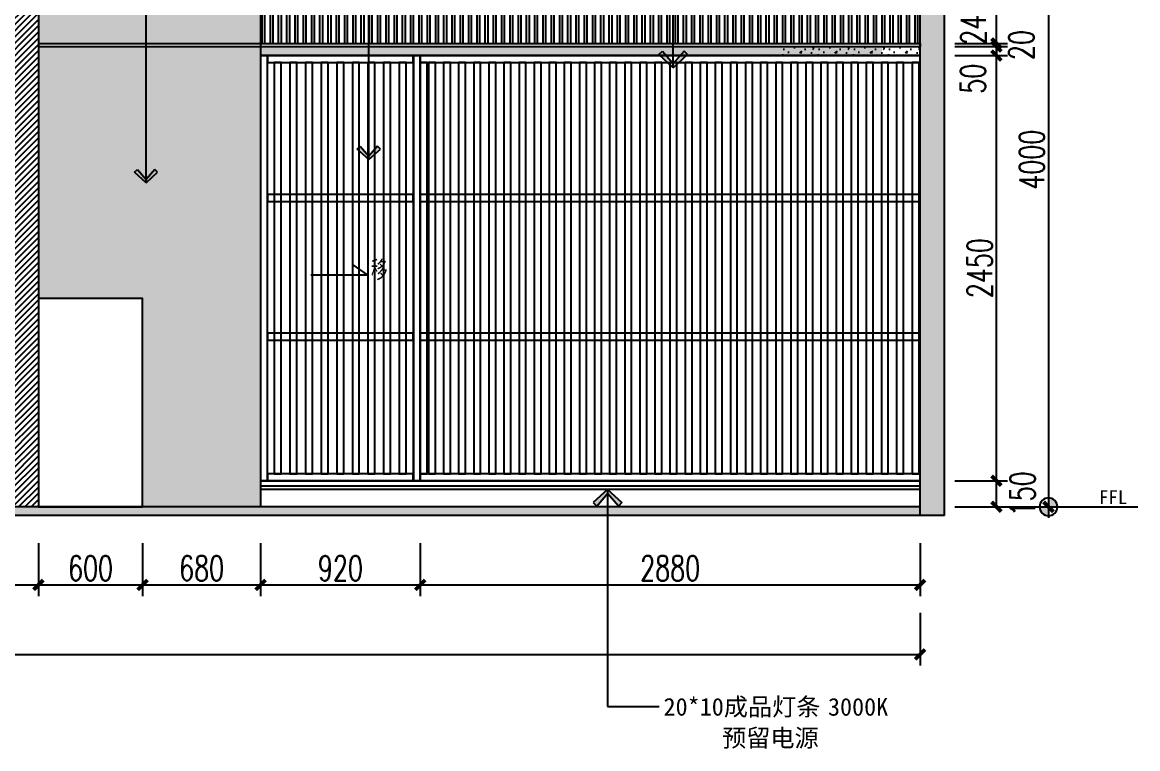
# Model space of a CAD drawing. Header units: millimetres. Extents: x 5625199 to 7433318, y -3316392 to -2552493.
# Drawn here: x 6050886 to 6057313, y -2677916 to -2673731 of the extents above; entities that cross this region are included whole.
import ezdxf
from ezdxf.enums import TextEntityAlignment as Align

# ---------------------------------------------------------------- set-up
doc = ezdxf.new("R2010")
doc.units = ezdxf.units.MM
doc.header["$PDMODE"] = 35
doc.header["$PDSIZE"] = -10
doc.linetypes.add('M-CENTER', pattern=[11.25, 7.5, -1.25, 1.25, -1.25])
for name, color, linetype in [('155', 155, 'Continuous'), ('DIM', 7, 'Continuous'), ('PL-固定家具', 155, 'Continuous'), ('PL-天花', 30, 'Continuous'), ('PL-文字标注', 2, 'Continuous')]:
    doc.layers.add(name, color=color, linetype=linetype)
doc.styles.add('03.YBC-宋体2.5', font='', dxfattribs={"width": 0.8, "height": 2.5})
doc.styles.add('dop-S', font='')
doc.styles.add('XZC', font='SIMPLEX.SHX', dxfattribs={"width": 0.7, "bigfont": 'hztxt.shx'})
doc.styles.add('宋体', font='', dxfattribs={"width": 0.7})
doc.styles.add('标注-尺寸', font='simplex.shx', dxfattribs={"width": 0.7})
doc.styles.get('03.YBC-宋体2.5').set_extended_font_data('SimSun')
doc.styles.get('dop-S').set_extended_font_data('SimSun')
doc.styles.get('宋体').set_extended_font_data('SimSun')
doc.linetypes.add('LED_LINE', pattern='A,12.7,-5.08,["LED",XZC,S=2.54,R=0,X=-2.54,Y=-1.27],-6.35', length=24.13)
doc.dimstyles.new('90', dxfattribs={"dimscale": 0.9, "dimtxt": 150, "dimasz": 50, "dimexe": 120, "dimexo": 150, "dimgap": 30, "dimtad": 1, "dimdec": 0, "dimrnd": 5, "dimdsep": 46, "dimtxsty": '标注-尺寸', "dimblk": 'ARCHTICK', "dimcen": 0.2, "dimclrd": 8, "dimclre": 8, "dimclrt": 2, "dimadec": 0, "dimazin": 0, "dimtfac": 1, "dimtdec": 0, "dimtmove": 2, "dimatfit": 3, "dimldrblk": 'ccccc', "dimfxl": 300, "dimfxlon": 1, "dimtolj": 1, "dimtzin": 0, "dimarcsym": 0})
doc.dimstyles.new('副本 100', dxfattribs={"dimscale": 0.8, "dimtxt": 180, "dimasz": 70, "dimexe": 80, "dimexo": 100, "dimgap": 30, "dimtad": 1, "dimdec": 0, "dimrnd": 5, "dimdsep": 46, "dimtxsty": '标注-尺寸', "dimblk": 'ARCHTICK', "dimcen": 0.2, "dimdle": 5, "dimclrd": 8, "dimclre": 8, "dimclrt": 2, "dimadec": 0, "dimazin": 0, "dimtfac": 1, "dimtdec": 0, "dimtmove": 2, "dimatfit": 3, "dimldrblk": 'ccccc', "dimfxl": 300, "dimfxlon": 1, "dimtolj": 1, "dimtzin": 0, "dimarcsym": 0})

# ---------------------------------------------------------------- blocks, each defined once
blk = doc.blocks.new('_ArchTick')
at = {"color": 0, "linetype": 'ByBlock', "const_width": 0.4}
blk.add_lwpolyline([(-0.5, -0.5), (0.5, 0.5)], dxfattribs=at)
blk = doc.blocks.new('*D227')
at = {"layer": '155', "color": 8, "lineweight": -2, "ltscale": 500, "transparency": 16777216}
for p, q in [((6050329.074348517, -2676732.718903087), (6050329.074348517, -2677036.718903087)), ((6050979.074348517, -2676732.718903087), (6050979.074348517, -2677036.718903087)), ((6050325.074348517, -2676972.718903087), (6050983.074348517, -2676972.718903087))]:
    blk.add_line(p, q, dxfattribs=at)
at = {"layer": 'Defpoints', "color": 0, "transparency": 16777216}
for p in [(6050329.074348517, -2676522.718903087), (6050979.074348517, -2676522.718903087), (6050979.074348517, -2676972.718903087)]:
    blk.add_point(p, dxfattribs=at)
at = {"layer": '155', "color": 8, "linetype": 'ByBlock', "lineweight": -2, "transparency": 16777216, "xscale": 56, "yscale": 56, "zscale": 56, "rotation": 180}
blk.add_blockref('_ArchTick', (6050329.074348517, -2676972.718903087), dxfattribs=at)
at = {"layer": '155', "color": 8, "linetype": 'ByBlock', "lineweight": -2, "transparency": 16777216, "xscale": 56, "yscale": 56, "zscale": 56}
blk.add_blockref('_ArchTick', (6050979.074348517, -2676972.718903087), dxfattribs=at)
at = {"layer": '155', "color": 2, "ltscale": 500, "transparency": 16777216, "insert": (6050654.074348517, -2676876.718903087), "char_height": 144, "attachment_point": 5, "style": '标注-尺寸'}
blk.add_mtext('\\A1;650', dxfattribs=at)
blk = doc.blocks.new('ccccc')
h = blk.add_hatch(color=44)
h.dxf.hatch_style = 1
h.paths.add_polyline_path([(-1.713128774543292, -1.115298350458033), (-1.349075249163433, -1.474599215202033), (1e-16, 1e-16), (-1.349075249163433, 1.474599215202033), (-1.713128774543292, 1.115298350458033), (-0.4242640688316898, -1e-16)])
at = {"color": 44}
for p, q in [((-1.349075249163433, 1.474599215202033), (-1.713128774543292, 1.115298350458033)), ((0, 0), (-1.349075249163433, 1.474599215202033)), ((-0.4242640688316897, 0), (-5.066636229632421, 0)), ((-1.713128774543292, 1.115298350458033), (-0.4242640688316897, 0)), ((-1.713128774543292, -1.115298350458033), (-0.4242640688316897, 0)), ((0, 0), (-1.349075249163433, -1.474599215202033)), ((-1.349075249163433, -1.474599215202033), (-1.713128774543292, -1.115298350458033))]:
    blk.add_line(p, q, dxfattribs=at)
blk = doc.blocks.new('*D228')
at = {"layer": '155', "color": 8, "lineweight": -2, "ltscale": 500, "transparency": 16777216}
for p, q in [((6050979.074348517, -2676732.718903087), (6050979.074348517, -2677036.718903087)), ((6051579.074348517, -2676732.718903087), (6051579.074348517, -2677036.718903087)), ((6050975.074348517, -2676972.718903087), (6051583.074348517, -2676972.718903087))]:
    blk.add_line(p, q, dxfattribs=at)
at = {"layer": 'Defpoints', "color": 0, "transparency": 16777216}
for p in [(6050979.074348517, -2676522.718903087), (6051579.074348517, -2676522.718903087), (6051579.074348517, -2676972.718903087)]:
    blk.add_point(p, dxfattribs=at)
at = {"layer": '155', "color": 8, "linetype": 'ByBlock', "lineweight": -2, "transparency": 16777216, "xscale": 56, "yscale": 56, "zscale": 56, "rotation": 180}
blk.add_blockref('_ArchTick', (6050979.074348517, -2676972.718903087), dxfattribs=at)
at = {"layer": '155', "color": 8, "linetype": 'ByBlock', "lineweight": -2, "transparency": 16777216, "xscale": 56, "yscale": 56, "zscale": 56}
blk.add_blockref('_ArchTick', (6051579.074348517, -2676972.718903087), dxfattribs=at)
at = {"layer": '155', "color": 2, "ltscale": 500, "transparency": 16777216, "insert": (6051279.074348517, -2676876.718903087), "char_height": 144, "attachment_point": 5, "style": '标注-尺寸'}
blk.add_mtext('\\A1;600', dxfattribs=at)
blk = doc.blocks.new('*D229')
at = {"layer": '155', "color": 8, "lineweight": -2, "ltscale": 500, "transparency": 16777216}
for p, q in [((6051579.074348517, -2676732.718903087), (6051579.074348517, -2677036.718903087)), ((6052259.184007512, -2676732.718903087), (6052259.184007512, -2677036.718903087)), ((6051575.074348517, -2676972.718903087), (6052263.184007512, -2676972.718903087))]:
    blk.add_line(p, q, dxfattribs=at)
at = {"layer": 'Defpoints', "color": 0, "transparency": 16777216}
for p in [(6052259.184007512, -2676422.718903087), (6051579.074348517, -2676522.718903087), (6052259.184007512, -2676972.718903087)]:
    blk.add_point(p, dxfattribs=at)
at = {"layer": '155', "color": 8, "linetype": 'ByBlock', "lineweight": -2, "transparency": 16777216, "xscale": 56, "yscale": 56, "zscale": 56, "rotation": 180}
blk.add_blockref('_ArchTick', (6051579.074348517, -2676972.718903087), dxfattribs=at)
at = {"layer": '155', "color": 8, "linetype": 'ByBlock', "lineweight": -2, "transparency": 16777216, "xscale": 56, "yscale": 56, "zscale": 56}
blk.add_blockref('_ArchTick', (6052259.184007512, -2676972.718903087), dxfattribs=at)
at = {"layer": '155', "color": 2, "ltscale": 500, "transparency": 16777216, "insert": (6051919.129178015, -2676876.718903087), "char_height": 144, "attachment_point": 5, "style": '标注-尺寸'}
blk.add_mtext('\\A1;680', dxfattribs=at)
blk = doc.blocks.new('*D230')
at = {"layer": '155', "color": 8, "lineweight": -2, "ltscale": 500, "transparency": 16777216}
for p, q in [((6052259.184007512, -2676732.718903087), (6052259.184007512, -2677036.718903087)), ((6053179.184007512, -2676732.718903087), (6053179.184007512, -2677036.718903087)), ((6052255.184007512, -2676972.718903087), (6053183.184007512, -2676972.718903087))]:
    blk.add_line(p, q, dxfattribs=at)
at = {"layer": 'Defpoints', "color": 0, "transparency": 16777216}
for p in [(6053179.184007512, -2676372.718903087), (6052259.184007512, -2676422.718903087), (6053179.184007512, -2676972.718903087)]:
    blk.add_point(p, dxfattribs=at)
at = {"layer": '155', "color": 8, "linetype": 'ByBlock', "lineweight": -2, "transparency": 16777216, "xscale": 56, "yscale": 56, "zscale": 56, "rotation": 180}
blk.add_blockref('_ArchTick', (6052259.184007512, -2676972.718903087), dxfattribs=at)
at = {"layer": '155', "color": 8, "linetype": 'ByBlock', "lineweight": -2, "transparency": 16777216, "xscale": 56, "yscale": 56, "zscale": 56}
blk.add_blockref('_ArchTick', (6053179.184007512, -2676972.718903087), dxfattribs=at)
at = {"layer": '155', "color": 2, "ltscale": 500, "transparency": 16777216, "insert": (6052719.184007512, -2676876.718903087), "char_height": 144, "attachment_point": 5, "style": '标注-尺寸'}
blk.add_mtext('\\A1;920', dxfattribs=at)
blk = doc.blocks.new('*D231')
at = {"layer": '155', "color": 8, "lineweight": -2, "ltscale": 500, "transparency": 16777216}
for p, q in [((6053179.184007512, -2676732.718903087), (6053179.184007512, -2677036.718903087)), ((6056059.184007511, -2676732.718903087), (6056059.184007511, -2677036.718903087)), ((6053175.184007512, -2676972.718903087), (6056063.184007511, -2676972.718903087))]:
    blk.add_line(p, q, dxfattribs=at)
at = {"layer": 'Defpoints', "color": 0, "transparency": 16777216}
for p in [(6053179.184007512, -2676372.718903087), (6056059.184007511, -2676422.718903087), (6056059.184007511, -2676972.718903087)]:
    blk.add_point(p, dxfattribs=at)
at = {"layer": '155', "color": 8, "linetype": 'ByBlock', "lineweight": -2, "transparency": 16777216, "xscale": 56, "yscale": 56, "zscale": 56, "rotation": 180}
blk.add_blockref('_ArchTick', (6053179.184007512, -2676972.718903087), dxfattribs=at)
at = {"layer": '155', "color": 8, "linetype": 'ByBlock', "lineweight": -2, "transparency": 16777216, "xscale": 56, "yscale": 56, "zscale": 56}
blk.add_blockref('_ArchTick', (6056059.184007511, -2676972.718903087), dxfattribs=at)
at = {"layer": '155', "color": 2, "ltscale": 500, "transparency": 16777216, "insert": (6054619.184007511, -2676876.718903087), "char_height": 144, "attachment_point": 5, "style": '标注-尺寸'}
blk.add_mtext('\\A1;2880', dxfattribs=at)
blk = doc.blocks.new('*D367')
at = {"layer": '155', "color": 8, "lineweight": -2, "ltscale": 500, "transparency": 16777216}
for p, q in [((6038139.009041728, -2677132.718903087), (6038139.009041728, -2677436.718903087)), ((6056059.184007511, -2677132.718903087), (6056059.184007511, -2677436.718903087)), ((6038135.009041728, -2677372.718903087), (6056063.184007511, -2677372.718903087))]:
    blk.add_line(p, q, dxfattribs=at)
at = {"layer": 'Defpoints', "color": 0, "transparency": 16777216}
for p in [(6056059.184007511, -2676522.718903087), (6038139.009041728, -2676572.718903087), (6056059.184007511, -2677372.718903087)]:
    blk.add_point(p, dxfattribs=at)
at = {"layer": '155', "color": 8, "linetype": 'ByBlock', "lineweight": -2, "transparency": 16777216, "xscale": 56, "yscale": 56, "zscale": 56, "rotation": 180}
blk.add_blockref('_ArchTick', (6038139.009041728, -2677372.718903087), dxfattribs=at)
at = {"layer": '155', "color": 8, "linetype": 'ByBlock', "lineweight": -2, "transparency": 16777216, "xscale": 56, "yscale": 56, "zscale": 56}
blk.add_blockref('_ArchTick', (6056059.184007511, -2677372.718903087), dxfattribs=at)
at = {"layer": '155', "color": 2, "ltscale": 500, "transparency": 16777216, "insert": (6047099.096524619, -2677276.718903087), "char_height": 144, "attachment_point": 5, "style": '标注-尺寸'}
blk.add_mtext('\\A1;17920', dxfattribs=at)
blk = doc.blocks.new('母标高')
h = blk.add_hatch(color=256)
edge = h.paths.add_edge_path()
edge.add_arc((-600.2409431565975, 0.2411642588631366), 50.95940477876864, 89.72884797535391, 180.2711520246482, ccw=False)
edge.add_line((-599.9997788977344, 51.19999838216972), (-599.9997788977344, -3.637978807091713e-12))
edge.add_line((-599.9997788977344, 0), (-651.1997772799077, 0))
edge = h.paths.add_edge_path()
edge.add_arc((-599.7586146388712, -0.2411642588667746), 50.95940477876958, -90.27115202464557, 0.271152024646824, ccw=False)
edge.add_line((-599.9997788977344, -51.19999838217336), (-599.9997788977344, 0))
edge.add_line((-599.9997788977344, 0), (-548.799780515561, 0))
at = {"linetype": 'M-CENTER', "ltscale": 0.5}
blk.add_line((-709.9997754219294, -3.637978807091713e-11), (-1113.972843062991, 9.822542779147625e-09), dxfattribs=at)
for p, q in [((-200, 0), (-709.9997754219294, 0)), ((-599.9997788977344, 63.99999797771306), (-599.9997788977344, -63.9999979777167))]:
    blk.add_line(p, q)
at = {"color": 5}
blk.add_circle((-599.9997788977344, 0), 51.19999838217197, dxfattribs=at)
at = {"style": 'dop-S'}
blk.add_attdef('标高', (-1104.391530706991, 15.99306680168957), '', height=99.99999684017962, dxfattribs=at)
blk = doc.blocks.new('*D439')
at = {"layer": '155', "color": 8, "lineweight": -2, "ltscale": 500, "transparency": 16777216}
for p, q in [((6056259.183954844, -2676372.718903087), (6056563.183954844, -2676372.718903087)), ((6056499.183954844, -2676526.718903087), (6056499.183954844, -2676368.718903087)), ((6056259.183954844, -2676522.718903087), (6056563.183954844, -2676522.718903087))]:
    blk.add_line(p, q, dxfattribs=at)
at = {"layer": 'Defpoints', "color": 0, "transparency": 16777216}
for p in [(6055822.260348123, -2676372.718903087), (6056499.183954844, -2676372.718903087), (6055822.260348123, -2676522.718903087)]:
    blk.add_point(p, dxfattribs=at)
at = {"layer": '155', "color": 8, "linetype": 'ByBlock', "lineweight": -2, "transparency": 16777216, "xscale": 56, "yscale": 56, "zscale": 56}
for p, rotation in [((6056499.183954844, -2676372.718903087), 90), ((6056499.183954844, -2676522.718903087), 270)]:
    blk.add_blockref('_ArchTick', p, dxfattribs=dict(at, rotation=rotation))
at = {"layer": '155', "color": 2, "ltscale": 500, "transparency": 16777216, "insert": (6056650.171862439, -2676447.718903087), "char_height": 144, "attachment_point": 5, "rotation": 90, "style": '标注-尺寸'}
blk.add_mtext('\\A1;150', dxfattribs=at)
blk = doc.blocks.new('*D440')
at = {"layer": '155', "color": 8, "lineweight": -2, "ltscale": 500, "transparency": 16777216}
for p, q in [((6056259.183954844, -2673922.718903087), (6056563.183954844, -2673922.718903087)), ((6056499.183954844, -2676376.718903087), (6056499.183954844, -2673918.718903087)), ((6056259.183954844, -2676372.718903087), (6056563.183954844, -2676372.718903087))]:
    blk.add_line(p, q, dxfattribs=at)
at = {"layer": 'Defpoints', "color": 0, "transparency": 16777216}
for p in [(6055959.184007511, -2673922.718903087), (6056499.183954844, -2673922.718903087), (6055822.260348123, -2676372.718903087)]:
    blk.add_point(p, dxfattribs=at)
at = {"layer": '155', "color": 8, "linetype": 'ByBlock', "lineweight": -2, "transparency": 16777216, "xscale": 56, "yscale": 56, "zscale": 56}
for p, rotation in [((6056499.183954844, -2673922.718903087), 90), ((6056499.183954844, -2676372.718903087), 270)]:
    blk.add_blockref('_ArchTick', p, dxfattribs=dict(at, rotation=rotation))
at = {"layer": '155', "color": 2, "ltscale": 500, "transparency": 16777216, "insert": (6056403.183954844, -2675147.718903087), "char_height": 144, "attachment_point": 5, "rotation": 90, "style": '标注-尺寸'}
blk.add_mtext('\\A1;2450', dxfattribs=at)
blk = doc.blocks.new('*D441')
at = {"layer": '155', "color": 8, "lineweight": -2, "ltscale": 500, "transparency": 16777216}
for p, q in [((6056259.183954844, -2673870.845058827), (6056563.183954844, -2673870.845058827)), ((6056499.183954844, -2673926.718903087), (6056499.183954844, -2673866.845058827)), ((6056259.183954844, -2673922.718903087), (6056563.183954844, -2673922.718903087))]:
    blk.add_line(p, q, dxfattribs=at)
at = {"layer": 'Defpoints', "color": 0, "transparency": 16777216}
for p in [(6055959.184007511, -2673870.845058827), (6056499.183954844, -2673870.845058827), (6055959.184007511, -2673922.718903087)]:
    blk.add_point(p, dxfattribs=at)
at = {"layer": '155', "color": 8, "linetype": 'ByBlock', "lineweight": -2, "transparency": 16777216, "xscale": 56, "yscale": 56, "zscale": 56}
for p, rotation in [((6056499.183954844, -2673870.845058827), 90), ((6056499.183954844, -2673922.718903087), 270)]:
    blk.add_blockref('_ArchTick', p, dxfattribs=dict(at, rotation=rotation))
at = {"layer": '155', "color": 2, "ltscale": 500, "transparency": 16777216, "insert": (6056364.093487769, -2674055.717773412), "char_height": 144, "attachment_point": 5, "rotation": 90, "style": '标注-尺寸'}
blk.add_mtext('\\A1;50', dxfattribs=at)
blk = doc.blocks.new('*D442')
at = {"layer": '155', "color": 8, "lineweight": -2, "ltscale": 500, "transparency": 16777216}
for p, q in [((6056499.183954844, -2673852.718903087), (6056499.183954844, -2673796.718903087)), ((6056259.183954844, -2673852.718903087), (6056563.183954844, -2673852.718903087)), ((6056259.183954844, -2673870.845058827), (6056563.183954844, -2673870.845058827)), ((6056499.183954844, -2673874.845058827), (6056499.183954844, -2673848.718903087)), ((6056499.183954844, -2673870.845058827), (6056499.183954844, -2673926.845058827))]:
    blk.add_line(p, q, dxfattribs=at)
at = {"layer": 'Defpoints', "color": 0, "transparency": 16777216}
for p in [(6055959.184007511, -2673852.718903087), (6055959.184007511, -2673870.845058827), (6056499.183954844, -2673852.718903087)]:
    blk.add_point(p, dxfattribs=at)
at = {"layer": '155', "color": 8, "linetype": 'ByBlock', "lineweight": -2, "transparency": 16777216, "xscale": 56, "yscale": 56, "zscale": 56}
for p, rotation in [((6056499.183954844, -2673852.718903087), 270), ((6056499.183954844, -2673870.845058827), 90)]:
    blk.add_blockref('_ArchTick', p, dxfattribs=dict(at, rotation=rotation))
at = {"layer": '155', "color": 2, "ltscale": 500, "transparency": 16777216, "insert": (6056643.170466525, -2673861.781980957), "char_height": 144, "attachment_point": 5, "rotation": 90, "style": '标注-尺寸'}
blk.add_mtext('\\A1;20', dxfattribs=at)
blk = doc.blocks.new('*D443')
at = {"layer": '155', "color": 8, "lineweight": -2, "ltscale": 500, "transparency": 16777216}
for p, q in [((6056259.183954844, -2673609.141349505), (6056563.183954844, -2673609.141349505)), ((6056499.183954844, -2673856.718903087), (6056499.183954844, -2673605.141349505)), ((6056259.183954844, -2673852.718903087), (6056563.183954844, -2673852.718903087))]:
    blk.add_line(p, q, dxfattribs=at)
at = {"layer": 'Defpoints', "color": 0, "transparency": 16777216}
for p in [(6055959.184007511, -2673609.141349505), (6056499.183954844, -2673609.141349505), (6055959.184007511, -2673852.718903087)]:
    blk.add_point(p, dxfattribs=at)
at = {"layer": '155', "color": 8, "linetype": 'ByBlock', "lineweight": -2, "transparency": 16777216, "xscale": 56, "yscale": 56, "zscale": 56}
for p, rotation in [((6056499.183954844, -2673609.141349505), 90), ((6056499.183954844, -2673852.718903087), 270)]:
    blk.add_blockref('_ArchTick', p, dxfattribs=dict(at, rotation=rotation))
at = {"layer": '155', "color": 2, "ltscale": 500, "transparency": 16777216, "insert": (6056366.586436876, -2673730.930126296), "char_height": 144, "attachment_point": 5, "rotation": 90, "style": '标注-尺寸'}
blk.add_mtext('\\A1;245', dxfattribs=at)
blk = doc.blocks.new('*D446')
at = {"layer": '155', "color": 8, "lineweight": -2, "ltscale": 500, "transparency": 16777216}
for p, q in [((6056559.183733742, -2672522.718903087), (6056863.183733742, -2672522.718903087)), ((6056799.183733742, -2672518.718903087), (6056799.183733742, -2676526.718903087)), ((6056559.183733742, -2676522.718903087), (6056863.183733742, -2676522.718903087))]:
    blk.add_line(p, q, dxfattribs=at)
at = {"layer": 'Defpoints', "color": 0, "transparency": 16777216}
for p in [(6055876.47264262, -2672522.718903087), (6056059.184007511, -2676522.718903087), (6056799.183733742, -2676522.718903087)]:
    blk.add_point(p, dxfattribs=at)
at = {"layer": '155', "color": 8, "linetype": 'ByBlock', "lineweight": -2, "transparency": 16777216, "xscale": 56, "yscale": 56, "zscale": 56}
for p, rotation in [((6056799.183733742, -2672522.718903087), 90), ((6056799.183733742, -2676522.718903087), 270)]:
    blk.add_blockref('_ArchTick', p, dxfattribs=dict(at, rotation=rotation))
at = {"layer": '155', "color": 2, "ltscale": 500, "transparency": 16777216, "insert": (6056703.183733742, -2674522.718903087), "char_height": 144, "attachment_point": 5, "rotation": 90, "style": '标注-尺寸'}
blk.add_mtext('\\A1;4000', dxfattribs=at)

msp = doc.modelspace()

# ---------------------------------------------------------------- hatches: boundary and pattern name
at = {"layer": '155', "ltscale": 500}
h = msp.add_hatch(dxfattribs=at)
h.set_pattern_fill('钢筋混凝土', color=250, scale=3)
h.set_pattern_definition([(45, (315708.3204928829, -417409.755274), (-5.303300858899106, 5.303300858899107), []), (50, (315708.3204928829, -417409.755274), (21.5178054780226, -1.882564049477853), [2.249999999999999, -24.74999999999999]), (355, (315708.3204928829, -417409.755274), (-4.16254000839, 22.56576401100035), [1.8, -19.8]), (100.4514, (315710.1136432828, -417409.9121542), (17.35528145142065, 20.68318626182861), [1.912205699999999, -21.03426335999999]), (46.1842, (315708.3204928829, -417403.755274), (32.01723145876933, -4.965570429870542), [3.375, -37.125]), (96.6356, (315710.9885952329, -417404.16907321), (28.0398811664611, 29.22353612701325), [2.86830864, -31.55139]), (351.1842, (315708.3204928829, -417403.755274), (28.03985835400881, 29.22355802775974), [2.7, -29.7]), (21, (315711.3204928829, -417405.255274), (17.90721156355385, -12.07856671996016), [2.25, -24.75]), (326, (315711.3204928829, -417405.255274), (7.29945995764747, 21.75450135140559), [1.799999999999999, -19.79999999999999]), (71.4514, (315712.8127598729, -417406.26182218), (25.2066788574447, 9.675914901298572), [1.9122057, -21.03426336]), (37.50000000000001, (315708.3204928829, -417409.755274), (0.3647956595187187, 9.986815614939346), [0, -19.56, 0, -20.1, 0, -19.875]), (7.499999999999999, (315708.3204928829, -417409.755274), (7.892086123264458, 11.83235135647081), [0, -11.45999999999999, 0, -19.10999999999999, 0, -7.574999999999997]), (327.5, (315701.6304928829, -417409.755274), (16.01467308517227, -0.6766461520313927), [0, -7.499999999999999, 0, -23.4, 0, -31.04999999999999]), (317.5, (315698.6304928829, -417409.755274), (17.49558508027159, 3.003149469969532), [0, -9.75, 0, -15.54, 0, -22.05])])
h.paths.add_polyline_path([(6038139.009041728, -2672522.718903087), (6037999.008628244, -2672522.718903087), (6037999.008628244, -2676572.718903087), (6038139.009041728, -2676572.718903087), (6038139.009041728, -2676522.718903087)])
h.paths.add_polyline_path([(6056059.184007511, -2676522.718903087), (6056059.184007511, -2676572.718903087), (6056199.183954844, -2676572.718903087), (6056199.183954844, -2672522.718903087), (6056059.184007511, -2672522.718903087)])
h = msp.add_hatch(dxfattribs=at)
h.set_pattern_fill('ANSI31', color=250, scale=8)
h.set_pattern_definition([(45, (273402.824621, -417409.755274), (-17.9605122421383, 17.96051224213831), [])])
h.paths.add_polyline_path([(6048279.074348517, -2676522.718903087), (6048429.074348517, -2676522.718903087), (6049029.074348517, -2672522.718903087), (6048279.074348517, -2672522.718903087)])
h.paths.add_polyline_path([(6050829.074348517, -2676522.718903087), (6050979.074348517, -2676522.718903087), (6050979.074348517, -2672522.718903087), (6050229.074348517, -2672522.718903087)])
h = msp.add_hatch(dxfattribs=at)
h.set_pattern_fill('CONC', color=250, scale=8)
h.set_pattern_definition([(0, (273595.864621, -417279.707274), (0, 203.2), [0, -203.2]), (0, (273597.896621, -417350.827274), (0, 203.2), [0, -203.2]), (0, (273603.992621, -417241.099274), (0, 203.2), [0, -203.2]), (338.1986, (273498.328621, -417304.091274), (609.6000554757884, -203.1999818137321), [21.8852496, -1072.3802784]), (216.8699, (273518.648621, -417312.219274), (609.5999833019287, 406.4000250471061), [10.16, -1005.84]), (130.6013, (273510.520621, -417318.315274), (1016.000085595377, -1219.199800489248), [18.734024, -1854.6773168]), (206.5651, (273443.464621, -417342.699274), (-203.1998288935924, -203.2002660693445), [4.5437552, -449.8252624]), (326.3099, (273439.400621, -417344.731274), (406.3999101390997, -203.2002711718613), [7.3265792, -725.3215872]), (108.4349, (273445.496621, -417348.795274), (-203.1996755348543, 406.4000883092897), [6.4257936, -636.149096]), (225, (273573.512621, -417363.019274), (-2.842170943040401e-14, -203.2000628800271), [8.6209632, -278.7471184]), (0, (273567.416621, -417369.115274), (203.2, 203.2), [12.192, -191.008]), (135, (273579.608621, -417369.115274), (-203.2000651427688, 1.4210854715202e-14), [8.62096, -278.7471184]), (251.5651, (273549.128621, -417232.971274), (203.1996750288869, 406.4000918510402), [6.425792, -636.149096]), (0, (273547.096621, -417239.067274), (203.2, 203.2), [10.16, -193.04]), (143.1301, (273557.2566209999, -417239.067274), (-609.5999833019285, 406.4000250471062), [10.16, -1005.84]), (213.6901, (273441.432621, -417230.939274), (406.3999074765397, 203.2002693968192), [7.326576, -725.3215872]), (341.5651, (273435.336621, -417235.003274), (-406.4000918510401, 203.1996750288873), [12.851584, -629.7233024]), (126.8699, (273447.528621, -417239.067274), (406.4000250471061, -609.5999833019287), [10.16, -1005.84]), (0, (273500.360621, -417239.067274), (0, 203.2), [0, -203.2]), (0, (273445.496621, -417291.899274), (0, 203.2), [0, -203.2]), (0, (273502.392621, -417367.083274), (0, 203.2), [0, -203.2]), (0, (273557.2566209999, -417304.091274), (0, 203.2), [0, -203.2]), (0, (273498.328621, -417269.547274), (0, 203.2), [0, -203.2]), (0, (273453.624621, -417263.451274), (0, 203.2), [0, -203.2]), (0, (273471.912621, -417275.643274), (0, 203.2), [0, -203.2]), (0, (273463.784621, -417324.411274), (0, 203.2), [0, -203.2]), (0, (273415.016621, -417316.283274), (0, 203.2), [0, -203.2]), (0, (273417.048621, -417269.547274), (0, 203.2), [0, -203.2]), (0, (273410.952621, -417224.843274), (0, 203.2), [0, -203.2]), (0, (273473.944621, -417216.715274), (0, 203.2), [0, -203.2]), (0, (273518.648621, -417208.587274), (0, 203.2), [0, -203.2]), (0, (273589.768621, -417216.715274), (0, 203.2), [0, -203.2]), (0, (273541.000621, -417279.707274), (0, 203.2), [0, -203.2]), (0, (273520.680621, -417243.131274), (0, 203.2), [0, -203.2]), (0, (273536.936621, -417340.667274), (0, 203.2), [0, -203.2]), (0, (273475.976621, -417350.827274), (0, 203.2), [0, -203.2]), (0, (273536.936621, -417395.531274), (0, 203.2), [0, -203.2]), (0, (273469.880621, -417383.339274), (0, 203.2), [0, -203.2]), (0, (273404.856621, -417389.435274), (0, 203.2), [0, -203.2]), (0, (273429.240621, -417399.595274), (0, 203.2), [0, -203.2]), (0, (273431.272621, -417371.147274), (0, 203.2), [0, -203.2]), (0, (273567.416621, -417403.659274), (0, 203.2), [0, -203.2]), (0, (273591.800621, -417320.347274), (0, 203.2), [0, -203.2]), (0, (273581.640621, -417259.387274), (0, 203.2), [0, -203.2]), (0, (273488.168621, -417405.691274), (0, 203.2), [0, -203.2])])
h.paths.add_polyline_path([(6052259.184007512, -2673870.845058827), (6050979.074348517, -2673870.845058827), (6050979.074348517, -2675322.718903087), (6051579.074348517, -2675322.718903087), (6051579.074348517, -2676522.718903087), (6052259.184007512, -2676522.718903087)])
h.paths.add_polyline_path([(6050979.074348517, -2673852.718903087), (6052259.184007512, -2673852.718903087), (6052259.184007512, -2673609.141349505), (6050979.074348517, -2673609.141349505)])
h.paths.add_polyline_path([(6050979.074348517, -2673591.015193765), (6052259.184007512, -2673591.015193765), (6052259.184007512, -2672522.718903087), (6050979.074348517, -2672522.718903087)])
h = msp.add_hatch(dxfattribs=at)
h.set_pattern_fill('ANSI32', color=250, scale=5, angle=45)
h.set_pattern_definition([(90, (273402.824621, -417409.755274), (-47.625, 2.916190190469636e-15), []), (90, (273418.699627857, -417393.880267143), (-47.625, 2.916190190469636e-15), [])])
h.paths.add_polyline_path([(6056059.184007511, -2672522.718903087), (6052259.184007512, -2672522.718903087), (6052259.184007512, -2673591.015193765), (6056059.184007511, -2673591.015193765)])
h.paths.add_polyline_path([(6056059.184007511, -2673609.141349505), (6052259.184007512, -2673609.141349505), (6052259.184007512, -2673852.718903087), (6056059.184007511, -2673852.718903087)])
h = msp.add_hatch(dxfattribs=at)
h.set_pattern_fill('CONC', color=250, scale=8)
h.set_pattern_definition([(0, (374139.3620758476, -417279.7072740002), (0, 203.2), [0, -203.2]), (0, (374141.3940758472, -417350.8272739998), (0, 203.2), [0, -203.2]), (0, (374147.4900758471, -417241.0992740002), (0, 203.2), [0, -203.2]), (338.1986, (374041.8260758473, -417304.0912740002), (609.6000554757884, -203.1999818137321), [21.8852496, -1072.3802784]), (216.8699, (374062.1460758476, -417312.2192739998), (609.5999833019287, 406.4000250471061), [10.16, -1005.84]), (130.6013, (374054.0180758471, -417318.3152740002), (1016.000085595377, -1219.199800489248), [18.734024, -1854.6773168]), (206.5651, (373986.9620758472, -417342.6992740002), (-203.1998288935924, -203.2002660693445), [4.543755199999995, -449.8252623999997]), (326.3099, (373982.898075847, -417344.7312739999), (406.3999101390997, -203.2002711718613), [7.3265792, -725.3215872]), (108.4349, (373988.9940758469, -417348.7952740001), (-203.1996755348543, 406.4000883092897), [6.4257936, -636.149096]), (225, (374117.0100758476, -417363.0192740001), (-2.842170943040401e-14, -203.2000628800271), [8.620963200000002, -278.7471184]), (0, (374110.9140758468, -417369.115274), (203.2, 203.2), [12.192, -191.008]), (135, (374123.1060758475, -417369.115274), (-203.2000651427688, 1.4210854715202e-14), [8.62096, -278.7471184]), (251.5651, (374092.6260758471, -417232.9712740001), (203.1996750288869, 406.4000918510402), [6.425791999999996, -636.1490959999994]), (0, (374090.5940758474, -417239.067274), (203.2, 203.2), [10.16, -193.04]), (143.1301, (374100.7540758476, -417239.067274), (-609.5999833019285, 406.4000250471062), [10.16, -1005.84]), (213.6900999999999, (373984.9300758475, -417230.939274), (406.3999074765397, 203.2002693968192), [7.326576000000001, -725.3215872]), (341.5651, (373978.8340758467, -417235.0032739998), (-406.4000918510401, 203.1996750288873), [12.85158400000002, -629.7233024000005]), (126.8699, (373991.0260758474, -417239.067274), (406.4000250471061, -609.5999833019287), [10.16, -1005.84]), (0, (374043.8580758469, -417239.067274), (0, 203.2), [0, -203.2]), (0, (373988.9940758469, -417291.899274), (0, 203.2), [0, -203.2]), (0, (374045.8900758475, -417367.0832739999), (0, 203.2), [0, -203.2]), (0, (374100.7540758476, -417304.0912740002), (0, 203.2), [0, -203.2]), (0, (374041.8260758473, -417269.547274), (0, 203.2), [0, -203.2]), (0, (373997.1220758474, -417263.4512740001), (0, 203.2), [0, -203.2]), (0, (374015.4100758471, -417275.6432739999), (0, 203.2), [0, -203.2]), (0, (374007.2820758475, -417324.4112740001), (0, 203.2), [0, -203.2]), (0, (373958.5140758473, -417316.283274), (0, 203.2), [0, -203.2]), (0, (373960.546075847, -417269.547274), (0, 203.2), [0, -203.2]), (0, (373954.4500758471, -417224.8432740001), (0, 203.2), [0, -203.2]), (0, (374017.4420758476, -417216.7152740001), (0, 203.2), [0, -203.2]), (0, (374062.1460758476, -417208.587274), (0, 203.2), [0, -203.2]), (0, (374133.2660758467, -417216.7152740001), (0, 203.2), [0, -203.2]), (0, (374084.4980758475, -417279.7072740002), (0, 203.2), [0, -203.2]), (0, (374064.1780758472, -417243.1312739998), (0, 203.2), [0, -203.2]), (0, (374080.4340758473, -417340.6672740001), (0, 203.2), [0, -203.2]), (0, (374019.4740758473, -417350.8272739998), (0, 203.2), [0, -203.2]), (0, (374080.4340758473, -417395.5312740002), (0, 203.2), [0, -203.2]), (0, (374013.3780758474, -417383.3392739999), (0, 203.2), [0, -203.2]), (0, (373948.3540758472, -417389.4352739998), (0, 203.2), [0, -203.2]), (0, (373972.7380758468, -417399.595274), (0, 203.2), [0, -203.2]), (0, (373974.7700758474, -417371.1472740001), (0, 203.2), [0, -203.2]), (0, (374110.9140758468, -417403.6592740002), (0, 203.2), [0, -203.2]), (0, (374135.2980758473, -417320.3472739998), (0, 203.2), [0, -203.2]), (0, (374125.1380758472, -417259.3872739999), (0, 203.2), [0, -203.2]), (0, (374031.6660758471, -417405.6912739999), (0, 203.2), [0, -203.2])])
h.paths.add_polyline_path([(6055839.293666506, -2673870.845058827), (6055839.293666506, -2673922.718903087), (6053179.293666506, -2673922.718903087), (6053139.293666506, -2673922.718903087), (6053099.293666506, -2673922.718903087), (6052299.184007512, -2673922.718903087), (6052259.184007512, -2673922.718903087), (6052259.184007512, -2673870.845058827)])
h = msp.add_hatch(dxfattribs=at)
h.set_pattern_fill('CONC', color=250, scale=8)
h.set_pattern_definition([(0, (373109.2524168519, -417279.7072740002), (0, 203.2), [0, -203.2]), (0, (373111.2844168516, -417350.8272739998), (0, 203.2), [0, -203.2]), (0, (373117.3804168515, -417241.0992740002), (0, 203.2), [0, -203.2]), (338.1986, (373011.7164168516, -417304.0912740002), (609.6000554757884, -203.1999818137321), [21.8852496, -1072.3802784]), (216.8699, (373032.0364168519, -417312.2192739998), (609.5999833019287, 406.4000250471061), [10.16, -1005.84]), (130.6013, (373023.9084168514, -417318.3152740002), (1016.000085595377, -1219.199800489248), [18.734024, -1854.6773168]), (206.5651, (372956.8524168516, -417342.6992740002), (-203.1998288935924, -203.2002660693445), [4.543755199999994, -449.8252623999996]), (326.3099, (372952.7884168513, -417344.7312739999), (406.3999101390997, -203.2002711718613), [7.3265792, -725.3215872]), (108.4349, (372958.8844168512, -417348.7952740001), (-203.1996755348543, 406.4000883092897), [6.4257936, -636.149096]), (225, (373086.900416852, -417363.0192740001), (-2.842170943040401e-14, -203.2000628800271), [8.620963200000002, -278.7471184]), (0, (373080.8044168511, -417369.115274), (203.2, 203.2), [12.192, -191.008]), (135, (373092.9964168519, -417369.115274), (-203.2000651427688, 1.4210854715202e-14), [8.62096, -278.7471184]), (251.5651, (373062.5164168514, -417232.9712740001), (203.1996750288869, 406.4000918510402), [6.425791999999995, -636.1490959999993]), (0, (373060.4844168518, -417239.067274), (203.2, 203.2), [10.16, -193.04]), (143.1301, (373070.6444168519, -417239.067274), (-609.5999833019285, 406.4000250471062), [10.16, -1005.84]), (213.6900999999999, (372954.8204168519, -417230.939274), (406.3999074765397, 203.2002693968192), [7.326576000000003, -725.3215872000001]), (341.5651, (372948.7244168511, -417235.0032739998), (-406.4000918510401, 203.1996750288873), [12.85158400000002, -629.7233024000006]), (126.8699, (372960.9164168518, -417239.067274), (406.4000250471061, -609.5999833019287), [10.16, -1005.84]), (0, (373013.7484168513, -417239.067274), (0, 203.2), [0, -203.2]), (0, (372958.8844168512, -417291.899274), (0, 203.2), [0, -203.2]), (0, (373015.7804168519, -417367.0832739999), (0, 203.2), [0, -203.2]), (0, (373070.6444168519, -417304.0912740002), (0, 203.2), [0, -203.2]), (0, (373011.7164168516, -417269.547274), (0, 203.2), [0, -203.2]), (0, (372967.0124168517, -417263.4512740001), (0, 203.2), [0, -203.2]), (0, (372985.3004168514, -417275.6432739999), (0, 203.2), [0, -203.2]), (0, (372977.1724168519, -417324.4112740001), (0, 203.2), [0, -203.2]), (0, (372928.4044168517, -417316.283274), (0, 203.2), [0, -203.2]), (0, (372930.4364168514, -417269.547274), (0, 203.2), [0, -203.2]), (0, (372924.3404168515, -417224.8432740001), (0, 203.2), [0, -203.2]), (0, (372987.332416852, -417216.7152740001), (0, 203.2), [0, -203.2]), (0, (373032.0364168519, -417208.587274), (0, 203.2), [0, -203.2]), (0, (373103.1564168511, -417216.7152740001), (0, 203.2), [0, -203.2]), (0, (373054.3884168519, -417279.7072740002), (0, 203.2), [0, -203.2]), (0, (373034.0684168516, -417243.1312739998), (0, 203.2), [0, -203.2]), (0, (373050.3244168516, -417340.6672740001), (0, 203.2), [0, -203.2]), (0, (372989.3644168517, -417350.8272739998), (0, 203.2), [0, -203.2]), (0, (373050.3244168516, -417395.5312740002), (0, 203.2), [0, -203.2]), (0, (372983.2684168518, -417383.3392739999), (0, 203.2), [0, -203.2]), (0, (372918.2444168516, -417389.4352739998), (0, 203.2), [0, -203.2]), (0, (372942.6284168512, -417399.595274), (0, 203.2), [0, -203.2]), (0, (372944.6604168518, -417371.1472740001), (0, 203.2), [0, -203.2]), (0, (373080.8044168511, -417403.6592740002), (0, 203.2), [0, -203.2]), (0, (373105.1884168517, -417320.3472739998), (0, 203.2), [0, -203.2]), (0, (373095.0284168515, -417259.3872739999), (0, 203.2), [0, -203.2]), (0, (373001.5564168515, -417405.6912739999), (0, 203.2), [0, -203.2])])
h.paths.add_polyline_path([(6056059.184007511, -2673922.718903087), (6056059.184007511, -2673870.845058827), (6055259.184007511, -2673870.845058827), (6055259.184007511, -2673922.718903087), (6055979.184007511, -2673922.718903087), (6056019.184007511, -2673922.718903087)])
h = msp.add_hatch(color=250, dxfattribs=at)
h.dxf.hatch_style = 1
h.paths.add_polyline_path([(6038139.009041728, -2676572.718903087), (6056059.184007511, -2676572.718903087), (6056059.184007511, -2676522.718903087), (6038139.009041728, -2676522.718903087)])

# ---------------------------------------------------------------- linework, layer by layer
at = {"layer": '155', "color": 5, "ltscale": 500}
for p, q in [((6050979.074348517, -2672522.718903087), (6050979.074348517, -2676522.718903087)), ((6052259.184007512, -2672522.718903087), (6052259.184007512, -2676522.718903087)), ((6052259.184007512, -2673922.718903087), (6056059.184007511, -2673922.718903087))]:
    msp.add_line(p, q, dxfattribs=at)
at = {"layer": '155', "color": 0, "ltscale": 500}
for p, q in [((6056059.184007511, -2676572.718903087), (6056059.184007511, -2672522.718903087)), ((6056199.183954844, -2676572.718903087), (6056199.183954844, -2672522.718903087)), ((6056059.184007511, -2676522.718903087), (6038139.009041728, -2676522.718903087)), ((6056199.183954844, -2676572.718903087), (6037999.008628244, -2676572.718903087))]:
    msp.add_line(p, q, dxfattribs=at)
at = {"layer": '155', "ltscale": 500}
for p, q in [((6050979.074348517, -2673852.718903087), (6056059.184007511, -2673852.718903087)), ((6050979.074348517, -2673870.845058827), (6056059.184007511, -2673870.845058827)), ((6056059.184007511, -2673852.718903087), (6056059.184007511, -2673870.845058827)), ((6056059.184007511, -2673852.718903087), (6056059.184007511, -2673870.845058827)), ((6053179.184007512, -2676332.718903087), (6053179.184007512, -2673922.718903087))]:
    msp.add_line(p, q, dxfattribs=at)
at = {"layer": '155', "color": 7, "ltscale": 500}
for p, q in [((6052549.184007512, -2675185.442419005), (6052875.440657958, -2675185.442419005)), ((6052875.440657958, -2675185.442419005), (6052792.261570291, -2675128.366711457))]:
    msp.add_line(p, q, dxfattribs=at)
at = {"layer": '155', "color": 3, "ltscale": 500}
for p, q in [((6056059.184007511, -2676372.718903087), (6052259.184007512, -2676372.718903087)), ((6056059.184007511, -2676422.718903087), (6052259.184007512, -2676422.718903087))]:
    msp.add_line(p, q, dxfattribs=at)
at = {"layer": '155', "color": 4, "ltscale": 500}
msp.add_lwpolyline([(6050979.074348517, -2675322.718903087), (6050979.074348517, -2676522.718903087), (6051579.074348517, -2676522.718903087), (6051579.074348517, -2675322.718903087)], close=True, dxfattribs=at)
at = {"layer": 'PL-固定家具', "color": 155, "ltscale": 500}
for points in [[(6052299.184007512, -2673922.718903087), (6052259.184007512, -2673922.718903087), (6052259.184007512, -2676372.718903087), (6052299.184007512, -2676372.718903087)], [(6053139.184007512, -2673962.718903087), (6053139.184007512, -2673922.718903087), (6052299.184007512, -2673922.718903087), (6052299.184007512, -2673962.718903087)], [(6053179.184007512, -2673922.718903087), (6053139.184007512, -2673922.718903087), (6053139.184007512, -2676372.718903087), (6053179.184007512, -2676372.718903087)], [(6053179.293666506, -2673922.718903087), (6053139.293666506, -2673922.718903087), (6053139.293666506, -2676372.718903087), (6053179.293666506, -2676372.718903087)], [(6056059.184007511, -2673962.718903087), (6056059.184007511, -2673922.718903087), (6053179.184007512, -2673922.718903087), (6053179.184007512, -2673962.718903087)], [(6053219.184007512, -2673962.718903087), (6053179.184007512, -2673962.718903087), (6053179.184007512, -2676332.718903087), (6053219.184007512, -2676332.718903087)], [(6056054.01643962, -2673962.718903087), (6056014.01643962, -2673962.718903087), (6056014.01643962, -2676332.718903087), (6056054.01643962, -2676332.718903087)], [(6053139.184007512, -2674762.718903087), (6053139.184007512, -2674722.718903087), (6052299.184007512, -2674722.718903087), (6052299.184007512, -2674762.718903087)], [(6056059.184007511, -2674762.718903087), (6056059.184007511, -2674722.718903087), (6053179.184007512, -2674722.718903087), (6053179.184007512, -2674762.718903087)], [(6053139.184007512, -2675562.718903087), (6053139.184007512, -2675522.718903087), (6052299.184007512, -2675522.718903087), (6052299.184007512, -2675562.718903087)], [(6056059.184007511, -2675562.718903087), (6056059.184007511, -2675522.718903087), (6053179.184007512, -2675522.718903087), (6053179.184007512, -2675562.718903087)], [(6053139.184007512, -2676372.718903087), (6053139.184007512, -2676332.718903087), (6052299.184007512, -2676332.718903087), (6052299.184007512, -2676372.718903087)], [(6056059.184007511, -2676372.718903087), (6056059.184007511, -2676332.718903087), (6053179.184007512, -2676332.718903087), (6053179.184007512, -2676372.718903087)]]:
    msp.add_lwpolyline(points, close=True, dxfattribs=at)
at = {"layer": 'PL-固定家具', "color": 250, "ltscale": 500}
for points in [[(6052337.841563003, -2673962.718903087), (6052337.841563003, -2676332.718903087), (6052377.841563003, -2676332.718903087), (6052377.841563003, -2673962.718903087)], [(6052427.841563003, -2673962.718903087), (6052427.841563003, -2676332.718903087), (6052467.841563003, -2676332.718903087), (6052467.841563003, -2673962.718903087)], [(6052517.841563003, -2673962.718903087), (6052517.841563003, -2676332.718903087), (6052557.841563003, -2676332.718903087), (6052557.841563003, -2673962.718903087)], [(6052607.841563003, -2673962.718903087), (6052607.841563003, -2676332.718903087), (6052647.841563003, -2676332.718903087), (6052647.841563003, -2673962.718903087)], [(6052697.841563003, -2673962.718903087), (6052697.841563003, -2676332.718903087), (6052737.841563003, -2676332.718903087), (6052737.841563003, -2673962.718903087)], [(6052787.841563003, -2673962.718903087), (6052787.841563003, -2676332.718903087), (6052827.841563003, -2676332.718903087), (6052827.841563003, -2673962.718903087)], [(6052877.841563003, -2673962.718903087), (6052877.841563003, -2676332.718903087), (6052917.841563003, -2676332.718903087), (6052917.841563003, -2673962.718903087)], [(6052967.841563003, -2673962.718903087), (6052967.841563003, -2676332.718903087), (6053007.841563003, -2676332.718903087), (6053007.841563003, -2673962.718903087)], [(6053057.841563003, -2673962.718903087), (6053057.841563003, -2676332.718903087), (6053097.841563003, -2676332.718903087), (6053097.841563003, -2673962.718903087)], [(6053266.184007512, -2673962.718903087), (6053226.184007512, -2673962.718903087), (6053226.184007512, -2676332.718903087), (6053266.184007512, -2676332.718903087)], [(6053353.184007512, -2673962.718903087), (6053313.184007512, -2673962.718903087), (6053313.184007512, -2676332.718903087), (6053353.184007512, -2676332.718903087)], [(6053440.184007512, -2673962.718903087), (6053400.184007512, -2673962.718903087), (6053400.184007512, -2676332.718903087), (6053440.184007512, -2676332.718903087)], [(6053527.184007512, -2673962.718903087), (6053487.184007512, -2673962.718903087), (6053487.184007512, -2676332.718903087), (6053527.184007512, -2676332.718903087)], [(6053614.184007512, -2673962.718903087), (6053574.184007512, -2673962.718903087), (6053574.184007512, -2676332.718903087), (6053614.184007512, -2676332.718903087)], [(6053701.184007512, -2673962.718903087), (6053661.184007512, -2673962.718903087), (6053661.184007512, -2676332.718903087), (6053701.184007512, -2676332.718903087)], [(6053788.184007512, -2673962.718903087), (6053748.184007512, -2673962.718903087), (6053748.184007512, -2676332.718903087), (6053788.184007512, -2676332.718903087)], [(6053875.184007512, -2673962.718903087), (6053835.184007512, -2673962.718903087), (6053835.184007512, -2676332.718903087), (6053875.184007512, -2676332.718903087)], [(6053962.184007512, -2673962.718903087), (6053922.184007512, -2673962.718903087), (6053922.184007512, -2676332.718903087), (6053962.184007512, -2676332.718903087)], [(6054049.184007512, -2673962.718903087), (6054009.184007512, -2673962.718903087), (6054009.184007512, -2676332.718903087), (6054049.184007512, -2676332.718903087)], [(6054136.184007512, -2673962.718903087), (6054096.184007512, -2673962.718903087), (6054096.184007512, -2676332.718903087), (6054136.184007512, -2676332.718903087)], [(6054223.184007512, -2673962.718903087), (6054183.184007512, -2673962.718903087), (6054183.184007512, -2676332.718903087), (6054223.184007512, -2676332.718903087)], [(6054310.184007512, -2673962.718903087), (6054270.184007512, -2673962.718903087), (6054270.184007512, -2676332.718903087), (6054310.184007512, -2676332.718903087)], [(6054397.184007512, -2673962.718903087), (6054357.184007512, -2673962.718903087), (6054357.184007512, -2676332.718903087), (6054397.184007512, -2676332.718903087)], [(6054484.184007512, -2673962.718903087), (6054444.184007512, -2673962.718903087), (6054444.184007512, -2676332.718903087), (6054484.184007512, -2676332.718903087)], [(6054571.184007512, -2673962.718903087), (6054531.184007512, -2673962.718903087), (6054531.184007512, -2676332.718903087), (6054571.184007512, -2676332.718903087)], [(6054658.184007512, -2673962.718903087), (6054618.184007512, -2673962.718903087), (6054618.184007512, -2676332.718903087), (6054658.184007512, -2676332.718903087)], [(6054745.184007512, -2673962.718903087), (6054705.184007512, -2673962.718903087), (6054705.184007512, -2676332.718903087), (6054745.184007512, -2676332.718903087)], [(6054832.184007512, -2673962.718903087), (6054792.184007512, -2673962.718903087), (6054792.184007512, -2676332.718903087), (6054832.184007512, -2676332.718903087)], [(6054919.184007512, -2673962.718903087), (6054879.184007512, -2673962.718903087), (6054879.184007512, -2676332.718903087), (6054919.184007512, -2676332.718903087)], [(6055006.184007512, -2673962.718903087), (6054966.184007512, -2673962.718903087), (6054966.184007512, -2676332.718903087), (6055006.184007512, -2676332.718903087)], [(6055093.184007512, -2673962.718903087), (6055053.184007512, -2673962.718903087), (6055053.184007512, -2676332.718903087), (6055093.184007512, -2676332.718903087)], [(6055180.184007512, -2673962.718903087), (6055140.184007512, -2673962.718903087), (6055140.184007512, -2676332.718903087), (6055180.184007512, -2676332.718903087)], [(6055267.184007512, -2673962.718903087), (6055227.184007512, -2673962.718903087), (6055227.184007512, -2676332.718903087), (6055267.184007512, -2676332.718903087)], [(6055354.184007512, -2673962.718903087), (6055314.184007512, -2673962.718903087), (6055314.184007512, -2676332.718903087), (6055354.184007512, -2676332.718903087)], [(6055441.184007512, -2673962.718903087), (6055401.184007512, -2673962.718903087), (6055401.184007512, -2676332.718903087), (6055441.184007512, -2676332.718903087)], [(6055528.184007512, -2673962.718903087), (6055488.184007512, -2673962.718903087), (6055488.184007512, -2676332.718903087), (6055528.184007512, -2676332.718903087)], [(6055615.184007512, -2673962.718903087), (6055575.184007512, -2673962.718903087), (6055575.184007512, -2676332.718903087), (6055615.184007512, -2676332.718903087)], [(6055702.184007512, -2673962.718903087), (6055662.184007512, -2673962.718903087), (6055662.184007512, -2676332.718903087), (6055702.184007512, -2676332.718903087)], [(6055789.184007512, -2673962.718903087), (6055749.184007512, -2673962.718903087), (6055749.184007512, -2676332.718903087), (6055789.184007512, -2676332.718903087)], [(6055876.184007512, -2673962.718903087), (6055836.184007512, -2673962.718903087), (6055836.184007512, -2676332.718903087), (6055876.184007512, -2676332.718903087)], [(6055963.184007512, -2673962.718903087), (6055923.184007512, -2673962.718903087), (6055923.184007512, -2676332.718903087), (6055963.184007512, -2676332.718903087)]]:
    msp.add_lwpolyline(points, close=True, dxfattribs=at)
at = {"layer": 'PL-天花', "color": 2, "linetype": 'LED_LINE', "ltscale": 0.3}
msp.add_line((6056059.184007511, -2676402.718903087), (6052259.184007512, -2676402.718903087), dxfattribs=at)

# ---------------------------------------------------------------- block references
at = {"layer": 'PL-文字标注', "color": 4, "linetype": 'M-CENTER'}
ref = msp.add_blockref('母标高', (6056199.183954844, -2676522.718903087), dxfattribs=dict(at, xscale=-1))
ref.add_attrib('标高', 'FFL', (6057090.167671066, -2676506.725836285), dxfattribs={"layer": '0', "height": 80, "style": 'dop-S'})

# ---------------------------------------------------------------- texts
at = {"color": 3, "linetype": 'ByBlock', "ltscale": 10, "insert": (6052895.248123226, -2675105.973474512), "char_height": 100, "width": 20529.62130531669, "attachment_point": 1, "style": '宋体'}
msp.add_mtext('移', dxfattribs=at)
at = {"color": 50, "style": '03.YBC-宋体2.5', "flags": 8}
for tag, p in [('20*10成品灯条', (6055033.059236079, -2677674.797282658)), ('3000K', (6055701.962950141, -2677675.071988047)), ('预留电源', (6055196.808104165, -2677854.009163327))]:
    msp.add_attdef(tag, text='材料名称', height=102.06, dxfattribs=at).set_placement(p, align=Align.MIDDLE_CENTER)

# ---------------------------------------------------------------- dimensions: what is measured, and where the dimension line sits
at = {"layer": '155', "ltscale": 500}
for base, p1, p2, picture, middle in [((6056799.183733742, -2676522.718903087), (6055876.47264262, -2672522.718903087), (6056059.184007511, -2676522.718903087), '*D446', (6056703.183733742, -2674522.718903087)), ((6056499.183954844, -2673922.718903087), (6055822.260348123, -2676372.718903087), (6055959.184007511, -2673922.718903087), '*D440', (6056403.183954844, -2675147.718903087))]:
    dim = msp.add_linear_dim(base=base, p1=p1, p2=p2, angle=90, dimstyle='副本 100', dxfattribs=at)
    dim.commit()
    dim.dimension.update_dxf_attribs({"geometry": picture, "text_midpoint": middle})
for base, p1, p2, picture, middle in [((6056499.183954844, -2673609.141349505), (6055959.184007511, -2673852.718903087), (6055959.184007511, -2673609.141349505), '*D443', (6056366.586436876, -2673730.930126296)), ((6056499.183954844, -2673852.718903087), (6055959.184007511, -2673870.845058827), (6055959.184007511, -2673852.718903087), '*D442', (6056643.170466525, -2673861.781980957)), ((6056499.183954844, -2673870.845058827), (6055959.184007511, -2673922.718903087), (6055959.184007511, -2673870.845058827), '*D441', (6056364.093487769, -2674055.717773412)), ((6056499.183954844, -2676372.718903087), (6055822.260348123, -2676522.718903087), (6055822.260348123, -2676372.718903087), '*D439', (6056650.171862439, -2676447.718903087))]:
    dim = msp.add_linear_dim(base=base, p1=p1, p2=p2, angle=90, dimstyle='副本 100', dxfattribs=at)
    dim.commit()
    dim.dimension.update_dxf_attribs({"geometry": picture, "text_midpoint": middle, "dimtype": 160})
for base, p1, p2, picture, middle in [((6053179.184007512, -2676972.718903087), (6052259.184007512, -2676422.718903087), (6053179.184007512, -2676372.718903087), '*D230', (6052719.184007512, -2676876.718903087)), ((6056059.184007511, -2676972.718903087), (6053179.184007512, -2676372.718903087), (6056059.184007511, -2676422.718903087), '*D231', (6054619.184007511, -2676876.718903087)), ((6052259.184007512, -2676972.718903087), (6051579.074348517, -2676522.718903087), (6052259.184007512, -2676422.718903087), '*D229', (6051919.129178015, -2676876.718903087)), ((6056059.184007511, -2677372.718903087), (6038139.009041728, -2676572.718903087), (6056059.184007511, -2676522.718903087), '*D367', (6047099.096524619, -2677276.718903087)), ((6050979.074348517, -2676972.718903087), (6050329.074348517, -2676522.718903087), (6050979.074348517, -2676522.718903087), '*D227', (6050654.074348517, -2676876.718903087)), ((6051579.074348517, -2676972.718903087), (6050979.074348517, -2676522.718903087), (6051579.074348517, -2676522.718903087), '*D228', (6051279.074348517, -2676876.718903087))]:
    dim = msp.add_linear_dim(base=base, p1=p1, p2=p2, dimstyle='副本 100', dxfattribs=at)
    dim.commit()
    dim.dimension.update_dxf_attribs({"geometry": picture, "text_midpoint": middle})

# ---------------------------------------------------------------- leaders
for points in [[(6054637.074803321, -2673992.363064062), (6054637.074803321, -2671992.93324265), (6054962.554238612, -2671992.93324265)], [(6054259.030520868, -2676422.718903087), (6054259.030520868, -2677672.445389909), (6054555.721305228, -2677672.445389909)]]:
    msp.add_leader(points, dimstyle='副本 100', override={"dimgap": 30, "dimtad": 0}, dxfattribs=at)
at = {"layer": 'DIM'}
for points in [[(6051599.538884996, -2674656.004246302), (6051599.538884996, -2671994.985266663), (6051926.752813212, -2671994.985266663)], [(6052882.88596086, -2674521.863861833), (6052882.88596086, -2672002.183141166), (6053210.099889075, -2672002.183141166)]]:
    msp.add_leader(points, dimstyle='90', dxfattribs=at)

doc.saveas('drawing.dxf')
